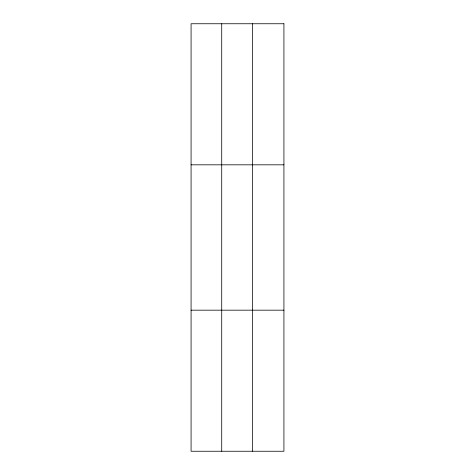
<?xml version="1.0" encoding="UTF-8"?>
<svg xmlns="http://www.w3.org/2000/svg" width="475" height="475" viewBox="0 0 475 475"><rect width="100%" height="100%" fill="white"/><g stroke="black" fill="none" stroke-linecap="round" stroke-linejoin="round"><path stroke-width="0.71" d="M221.718 451.25L221.718 23.75M252.356 451.25L252.356 23.75M191.075 164.825L283.925 164.825M191.075 310.175L283.925 310.175M283.925 23.75L283.925 451.25L191.075 451.25L191.075 23.75L283.925 23.75"/></g></svg>
